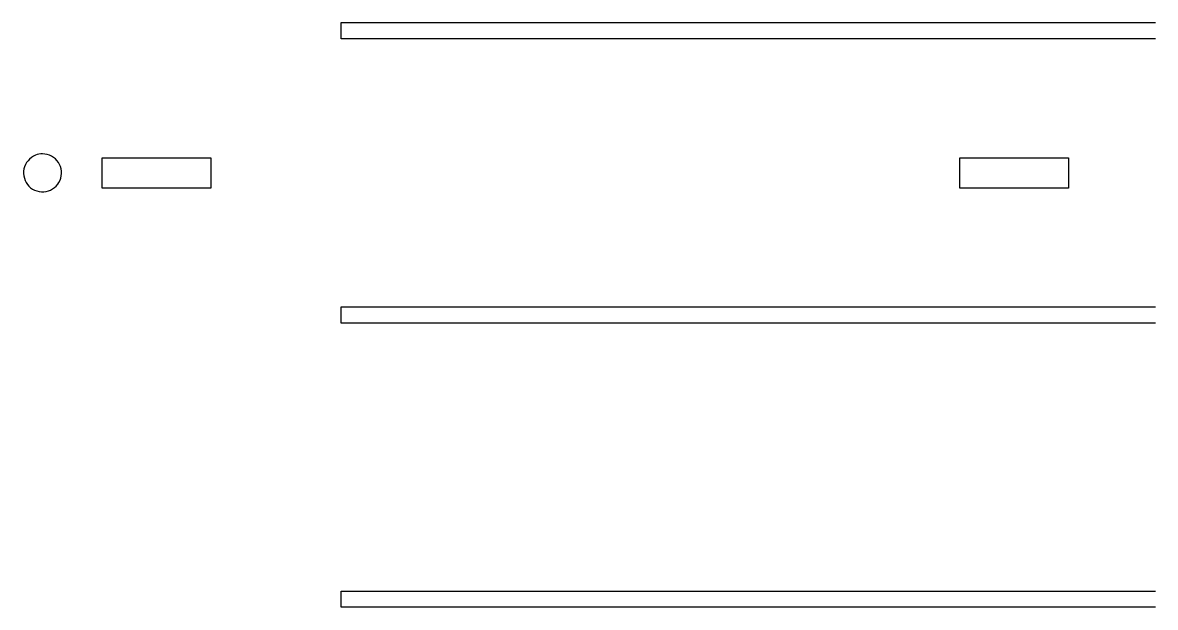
# Model space of a CAD drawing. Extents: x -267 to 174, y -103 to 30.
# Drawn here: x -34.7 to 174, y -77.2 to 30.5 of the extents above.
import ezdxf

# ---------------------------------------------------------------- set-up
doc = ezdxf.new("R2010")
doc.units = 0
doc.header["$MEASUREMENT"] = 0
doc.layers.get('0').update_dxf_attribs({"linetype": 'CONTINUOUS'})
doc.layers.add('LAYER_1', color=6, linetype='CONTINUOUS')

msp = doc.modelspace()

# ---------------------------------------------------------------- linework, layer by layer
for p, q in [((24, 30.49), (174, 30.49)), ((24, 27.48), (24, 30.49)), ((174, 27.48), (24, 27.48)), ((24, -24.87), (24, -21.87)), ((24, -21.87), (174, -21.87)), ((174, -24.87), (24, -24.87)), ((24, -77.23), (24, -74.23)), ((24, -74.23), (174, -74.23)), ((174, -77.23), (24, -77.23))]:
    msp.add_line(p, q)
for points in [[(0, 5.61), (0, 0), (-20, 0), (-20, 5.61)], [(138, 0), (138, 5.61), (158, 5.61), (158, 0)]]:
    msp.add_lwpolyline(points, close=True)
at = {"layer": 'LAYER_1'}
msp.add_open_spline([(-31, 6.31), (-29.85, 6.31), (-28.71, 5.7), (-28.08, 4.73), (-27.45, 3.78), (-27.33, 2.5), (-27.78, 1.44), (-28.22, 0.39), (-29.21, -0.41), (-30.33, -0.63), (-31.47, -0.85), (-32.7, -0.46), (-33.51, 0.36), (-34.3, 1.18), (-34.66, 2.41), (-34.42, 3.53), (-34.19, 4.65), (-33.36, 5.63), (-32.3, 6.06), (-31.88, 6.22), (-31.44, 6.31), (-31, 6.31)], degree=3, knots=[-3.141593, -3.141593, -3.141593, -3.141593, -2.15407, -2.15407, -2.15407, -1.171017, -1.171017, -1.171017, -0.191622, -0.191622, -0.191622, 0.797853, 0.797853, 0.797853, 1.778552, 1.778552, 1.778552, 2.76226, 2.76226, 2.76226, 3.141593, 3.141593, 3.141593, 3.141593], dxfattribs=at)

doc.saveas('drawing.dxf')
